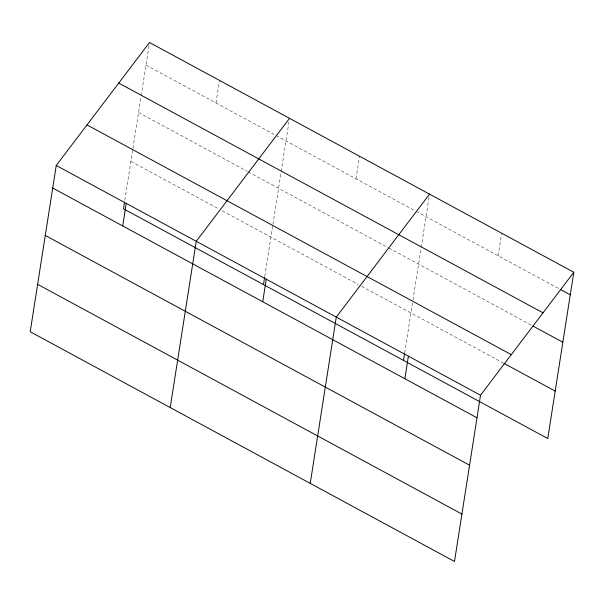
<?xml version="1.0" encoding="UTF-8"?>
<svg xmlns="http://www.w3.org/2000/svg" width="604" height="604" viewBox="0 0 604 604"><rect width="100%" height="100%" fill="white"/><g stroke="black" fill="none" stroke-linecap="round" stroke-linejoin="round"><path stroke-width="0.45" stroke-dasharray="3.02 2.27" d="M124.779 200.407L132.774 149.369M132.918 148.448L141.026 96.685M141.17 95.757L149.369 43.413M215.983 102.982L219.516 80.415M264.801 276.224L272.789 225.186M272.933 224.265L281.041 172.502M281.185 171.574L288.961 121.933M355.998 178.792L359.531 156.232M404.672 352.97L412.804 300.996M412.955 300.075L421.056 248.319M421.199 247.383L429.399 195.047M498.134 255.756L501.667 233.197M145.972 65.073L275.281 135.092M276.103 135.538L415.303 210.902M416.126 211.347L559.493 288.976M138.55 112.495L247.27 171.362M248.093 171.808L388.108 247.625M388.931 248.07L532.162 325.624M130.894 161.351L219.026 209.075M222.317 210.856L358.217 284.439M361.509 286.228L502.958 362.815"/><path stroke-width="0.91" d="M56.24 165.481L30.2 331.747L454.495 561.486L480.527 395.22L573.8 272.253L149.505 42.514L56.24 165.481L480.527 395.22M124.492 202.264L123.473 208.78L547.76 438.519L573.8 272.253M122.71 225.949L126.244 203.389M170.215 407.564L196.255 241.298L289.527 118.324M263.487 284.59L264.65 277.153M262.725 301.766L266.258 279.207M310.237 483.374L336.269 317.108L429.542 194.141M403.502 360.407L404.521 353.899M404.869 378.731L408.402 356.164M560.316 289.429L570.267 294.812M118.731 83.088L543.019 312.834M532.992 326.077L562.837 342.234M87.014 124.9L511.309 354.646M503.789 363.261L555.189 391.098M52.707 188.04L476.994 417.787M45.277 235.462L469.572 465.208M37.629 284.325L461.917 514.064"/></g></svg>
